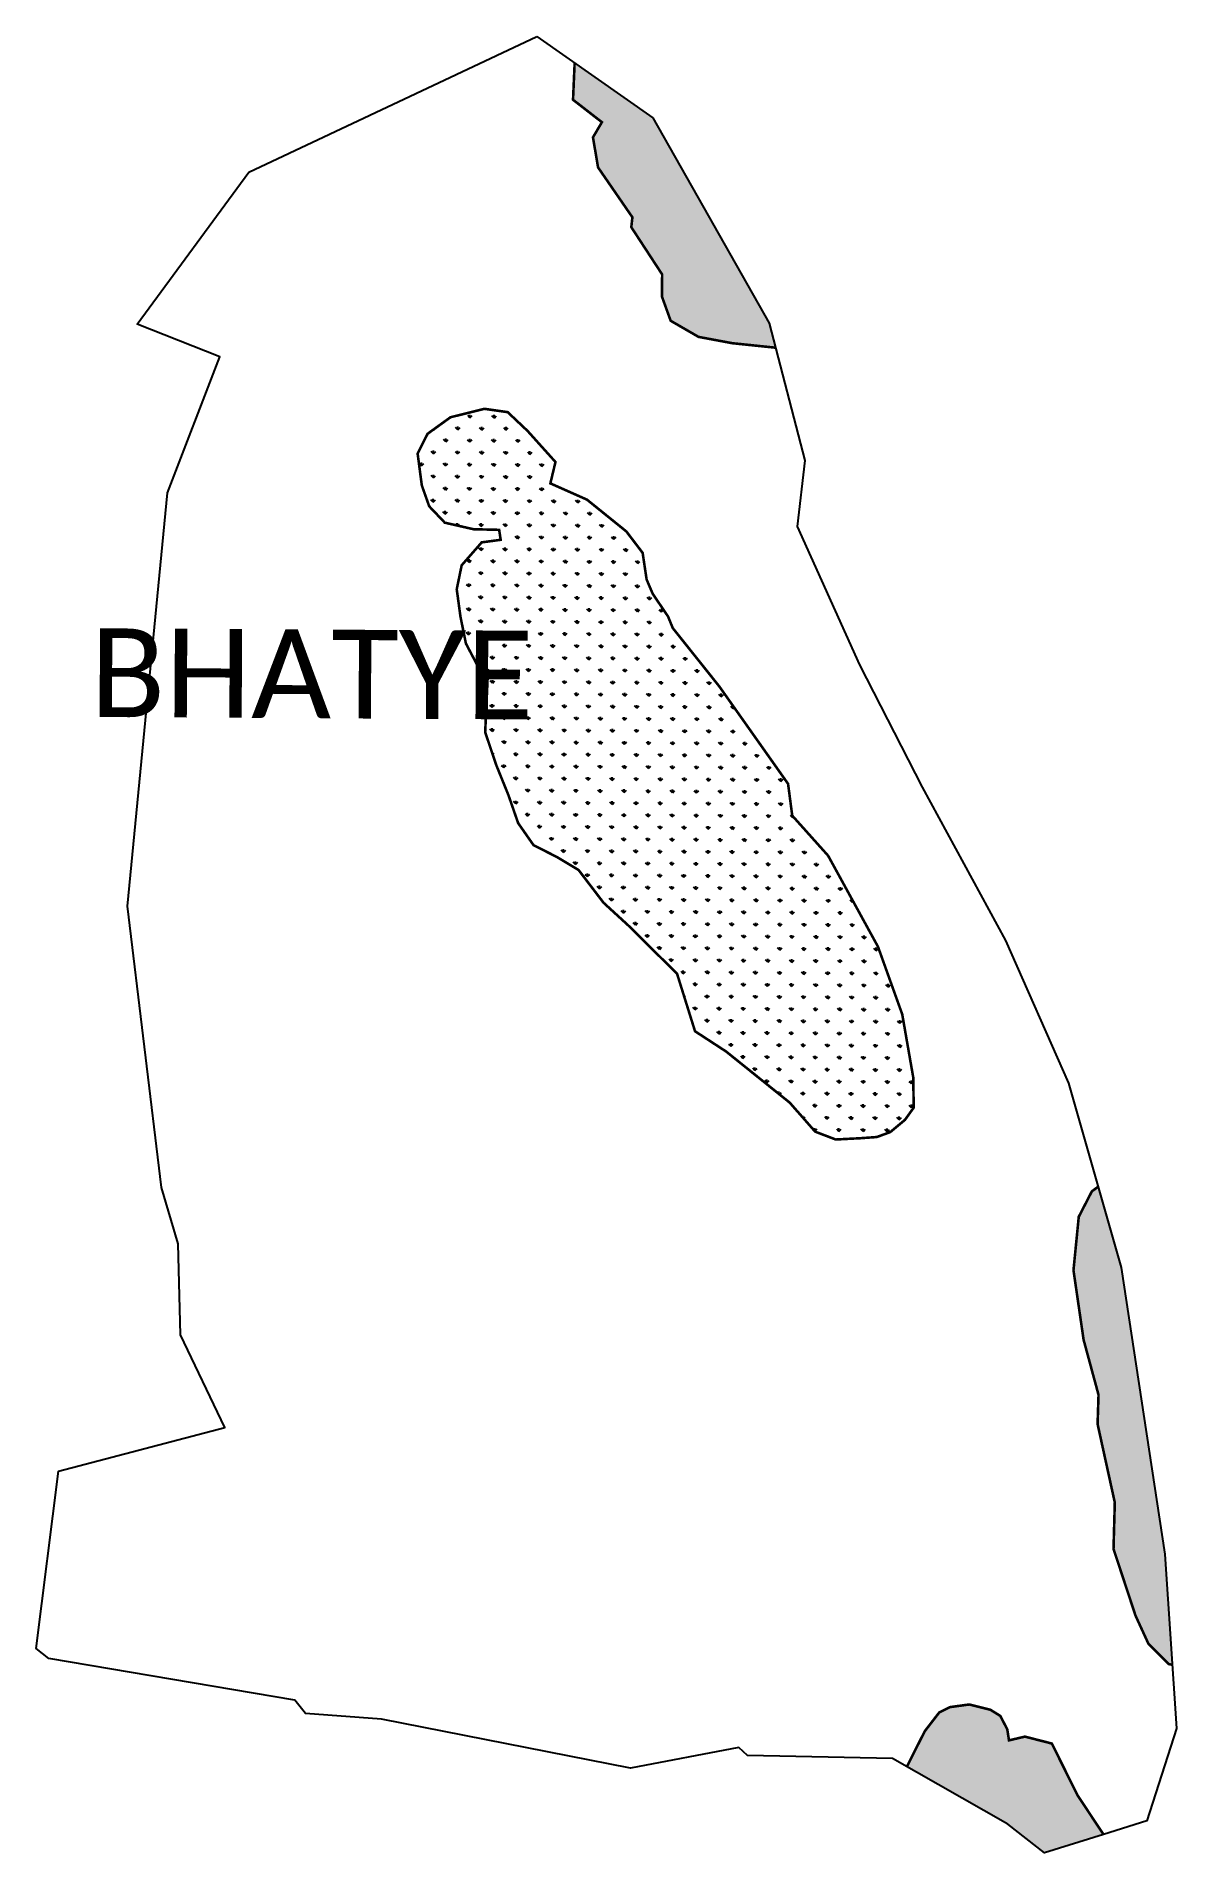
# Model space of a CAD drawing. Header units: metres. Extents: x 318439 to 319778, y 1876233 to 1878364.
import ezdxf

# ---------------------------------------------------------------- set-up
doc = ezdxf.new("R2010")
doc.units = ezdxf.units.M
for name, color, linetype in [('MANGROOVES', 112, 'Continuous'), ('village', 3, 'Continuous'), ('VILLAGE NAME', 250, 'Continuous')]:
    doc.layers.add(name, color=color, linetype=linetype)
doc.styles.get("Standard").update_dxf_attribs({"font": 'simplex.shx'})

msp = doc.modelspace()

# ---------------------------------------------------------------- hatches: boundary and pattern name
at = {"layer": 'MANGROOVES'}
h = msp.add_hatch(dxfattribs=at)
h.set_pattern_fill('GRASS', color=256)
h.paths.add_polyline_path([(319162.7, 1878268.4), (319071, 1878332.8), (319069.1, 1878289.5), (319103, 1878263.2), (319092.5, 1878245.4), (319098.5, 1878210.1), (319138.8, 1878151.6), (319137.5, 1878140), (319173.7, 1878084.6), (319173.5, 1878058.5), (319183.7, 1878030.2), (319216.4, 1878011.3), (319255.9, 1878003.9), (319306.9, 1877998.6), (319299.4, 1878027.4)])
h.paths.add_polyline_path([(319742.3, 1876724.2), (319712.6, 1876919.4), (319685.4, 1877014.1), (319678.1, 1877008.8), (319662.7, 1876978.9), (319656.5, 1876916.2), (319668.4, 1876834.5), (319685.9, 1876770), (319684.8, 1876735.7), (319705, 1876643.7), (319703.5, 1876589.2), (319729.3, 1876511), (319744.3, 1876478.3), (319768.1, 1876454.2), (319772.6, 1876453.2), (319763.8, 1876583)])
h.paths.add_polyline_path([(319631.1, 1876360.9), (319599.5, 1876369), (319580.8, 1876364.6), (319578.8, 1876377.6), (319570.6, 1876393.3), (319559, 1876400.5), (319534.1, 1876406.7), (319511.4, 1876403.6), (319498.9, 1876397.3), (319482, 1876375.4), (319460.9, 1876333.7), (319579.6, 1876266.4), (319622.6, 1876232.8), (319691.7, 1876254.3), (319661.3, 1876300.1)])
h = msp.add_hatch(dxfattribs=at)
h.set_pattern_fill('GRASS', color=256, scale=20, angle=-0.3631)
h.set_pattern_definition([(89.6368715, (0, 0), (-14.05222234, 14.23148085), [3.75, -24.53427126]), (44.6368715, (0, 0), (-14.05222234, 14.23148085), [3.75, -16.25]), (134.6368715, (0, 0), (-14.23148085, -14.05222234), [3.75, -16.25])])
h.paths.add_polyline_path([(318982.4, 1877784.9), (318952.4, 1877785.6), (318918.6, 1877793.3), (318900.3, 1877812.5), (318891.6, 1877837.1), (318886.7, 1877874.4), (318898.4, 1877897.6), (318925.3, 1877917), (318965, 1877926.9), (318992.4, 1877923), (319015.8, 1877900.9), (319048.5, 1877864.5), (319042.5, 1877839.4), (319085.5, 1877820.3), (319131.7, 1877783), (319150.8, 1877757.9), (319155.5, 1877726.6), (319162.6, 1877709.9), (319180.6, 1877683.3), (319186.2, 1877669.6), (319240.7, 1877601.3), (319321.5, 1877486.9), (319326.4, 1877449.6), (319368.5, 1877402.6), (319427, 1877295.9), (319455.5, 1877216.5), (319468.4, 1877142.6), (319469, 1877107), (319458.7, 1877092.6), (319441.5, 1877078.3), (319425.7, 1877072.5), (319406.5, 1877071.1), (319377.4, 1877069.6), (319353.3, 1877078.8), (319323.5, 1877112.8), (319248.8, 1877172.8), (319212.3, 1877196.6), (319191.2, 1877264.1), (319133.6, 1877321.1), (319104.9, 1877347.4), (319075.6, 1877385.8), (319050.8, 1877400.7), (319022.7, 1877415), (319004.7, 1877440.8), (318993.3, 1877473.6), (318979, 1877508.9), (318966, 1877547.4), (318969.3, 1877620.3), (318956, 1877627.5), (318943.4, 1877651.5), (318937, 1877682.9), (318932.6, 1877715.2), (318938.4, 1877743.3), (318961.9, 1877770.2), (318984.2, 1877773.2)])

# ---------------------------------------------------------------- linework, layer by layer
at = {"color": 3, "flags": 128}
msp.add_lwpolyline([(319026.7, 1878363.9), (319162.7, 1878268.4)], dxfattribs=at)
at = {"layer": 'MANGROOVES', "const_width": 3.02, "flags": 128}
for points in [[(319306.9, 1877998.6), (319255.9, 1878003.9), (319216.4, 1878011.3), (319183.7, 1878030.2), (319173.5, 1878058.5), (319173.7, 1878084.6), (319137.5, 1878140), (319138.8, 1878151.6), (319098.5, 1878210.1), (319092.5, 1878245.4), (319103, 1878263.2), (319069.1, 1878289.5), (319071, 1878332.8)], [(319772.6, 1876453.2), (319768.1, 1876454.2), (319744.3, 1876478.3), (319729.3, 1876511), (319703.5, 1876589.2), (319705, 1876643.7), (319684.8, 1876735.7), (319685.9, 1876770), (319668.4, 1876834.5), (319656.5, 1876916.2), (319662.7, 1876978.9), (319678.1, 1877008.8), (319685.4, 1877014.1)], [(319460.8, 1876333.7), (319461.1, 1876334.1), (319482, 1876375.4), (319498.9, 1876397.3), (319511.4, 1876403.6), (319534.1, 1876406.7), (319559, 1876400.5), (319570.6, 1876393.3), (319578.8, 1876377.6), (319580.8, 1876364.6), (319599.5, 1876369), (319631.1, 1876360.9), (319661.3, 1876300.1), (319691.7, 1876254.3)]]:
    msp.add_lwpolyline(points, dxfattribs=at)
msp.add_lwpolyline([(318982.4, 1877784.9), (318952.4, 1877785.6), (318918.6, 1877793.3), (318900.3, 1877812.5), (318891.6, 1877837.1), (318886.7, 1877874.4), (318898.4, 1877897.6), (318925.3, 1877917), (318965, 1877926.9), (318992.4, 1877923), (319015.8, 1877900.9), (319048.5, 1877864.5), (319042.5, 1877839.4), (319085.5, 1877820.3), (319131.7, 1877783), (319150.8, 1877757.9), (319155.5, 1877726.6), (319162.6, 1877709.9), (319180.6, 1877683.3), (319186.2, 1877669.6), (319240.7, 1877601.3), (319321.5, 1877486.9), (319326.4, 1877449.6), (319368.5, 1877402.6), (319427, 1877295.9), (319455.5, 1877216.5), (319468.4, 1877142.6), (319469, 1877107), (319458.7, 1877092.6), (319441.5, 1877078.3), (319425.7, 1877072.5), (319406.5, 1877071.1), (319377.4, 1877069.6), (319353.3, 1877078.8), (319323.5, 1877112.8), (319248.8, 1877172.8), (319212.3, 1877196.6), (319191.2, 1877264.1), (319133.6, 1877321.1), (319104.9, 1877347.4), (319075.6, 1877385.8), (319050.8, 1877400.7), (319022.7, 1877415), (319004.7, 1877440.8), (318993.3, 1877473.6), (318979, 1877508.9), (318966, 1877547.4), (318969.3, 1877620.3), (318956, 1877627.5), (318943.4, 1877651.5), (318937, 1877682.9), (318932.6, 1877715.2), (318938.4, 1877743.3), (318961.9, 1877770.2), (318984.2, 1877773.2)], close=True, dxfattribs=at)
at = {"layer": 'village', "color": 3}
for points in [[(319777.6, 1876378.6, 0), (319742.5, 1876270, 0), (319691.8, 1876254.3, 0), (319622.6, 1876232.8, 0), (319579.6, 1876266.4, 0), (319443.9, 1876343.3, 0), (319273.9, 1876346.7, 0), (319263.7, 1876356.3, 0), (319136.4, 1876331.8, 0), (318844.4, 1876389.5, 0), (318755.2, 1876396.1, 0), (318742.4, 1876411.6, 0), (318453.9, 1876460.5, 0), (318439.1, 1876472.5, 0), (318465.3, 1876680.5, 0), (318660.4, 1876731.7, 0), (318608.3, 1876840.5, 0), (318605.5, 1876947.3, 0), (318586.2, 1877013.4, 0), (318546.1, 1877343.5, 0), (318593.3, 1877828.2, 0), (318654.6, 1877987.8, 0), (318557.7, 1878026.1, 0), (318688.4, 1878204.5, 0), (319026.7, 1878363.9, 0)], [(319162.7, 1878268.4, 0), (319299.4, 1878027.4, 0), (319341.2, 1877866.3, 0), (319332, 1877788.7, 0), (319405.5, 1877626.5, 0), (319478.9, 1877482.8, 0), (319576.8, 1877303.2, 0), (319650.5, 1877135.5, 0), (319712.6, 1876919.4, 0), (319742.3, 1876724.2, 0), (319763.8, 1876583, 0), (319777.6, 1876378.6, 0)]]:
    msp.add_polyline3d(points, dxfattribs=at)

# ---------------------------------------------------------------- texts
at = {"layer": 'VILLAGE NAME', "insert": (318502.6, 1877669.4), "char_height": 104.042, "attachment_point": 1, "rotation": 359.6762}
msp.add_mtext_dynamic_manual_height_columns('{\\fCalibri|b0|i0|c0|p34;BHATYE}', width=1217.858, gutter_width=520.2, heights=[0], dxfattribs=at)

doc.saveas('drawing.dxf')
